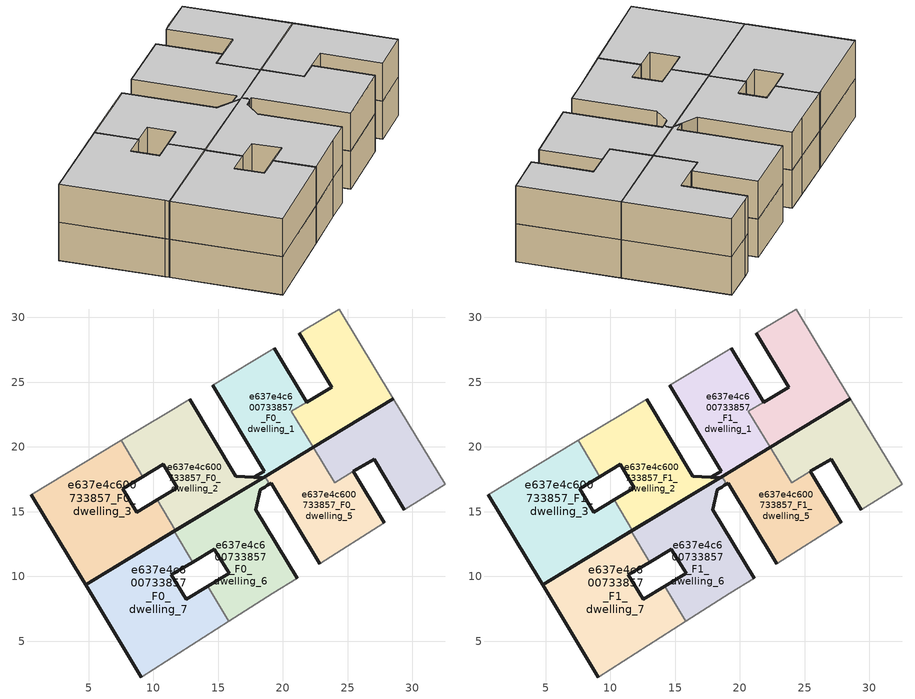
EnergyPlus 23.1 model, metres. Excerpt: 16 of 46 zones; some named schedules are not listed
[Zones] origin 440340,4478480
e637e4c600733857_F0_dwelling_0
 floor ground (EU_floor_Construction): 28.54,23.71 24.35,30.65 21.82,29.12 21.27,28.79 23.79,24.59 20.66,22.74 22.34,19.97 z0
 wall outside (EU_wall_Construction): 21.85,23.45 23.79,24.59 21.27,28.79 / 28.54,23.71 22.34,19.97 z0:3; 21.85,23.45,3 21.84,23.44,0 21.85,23.45,0
 wall adiabatic (EU_wall_Construction): 21.27,28.79 21.82,29.12 24.35,30.65 28.54,23.71 z0:3
 wall to e637e4c600733857_F0_dwelling_1 (EU_wall_Construction): 22.34,19.97 20.66,22.74 21.84,23.44 z0:3
e637e4c600733857_F0_dwelling_1
 floor ground (EU_floor_Construction): 22.34,19.97 20.66,22.74 21.84,23.44 19.32,27.62 14.58,24.76 18.56,18.13 17.74,17.67 18.47,17.64 z0
 wall outside (EU_wall_Construction): 19.32,27.62 21.84,23.44 / 22.34,19.97 18.47,17.64 17.74,17.67 18.56,18.13 14.58,24.76 z0:3
 wall adiabatic (EU_wall_Construction): 14.58,24.76 19.32,27.62 z0:3
e637e4c600733857_F0_dwelling_2
 floor ground (EU_floor_Construction): 18.47,17.64 17.74,17.67 16.36,17.74 12.8,23.68 10.97,22.57 7.51,20.5 9.2,17.71 10.77,18.66 11.84,16.85 10.29,15.91 11.71,13.55 z0
 wall outside (EU_wall_Construction): 10.29,15.91 11.84,16.85 10.77,18.66 9.2,17.71 / 12.8,23.68 16.36,17.74 17.74,17.67 18.47,17.64 11.71,13.55 z0:3
 wall to e637e4c600733857_F0_dwelling_3 (EU_wall_Construction): 11.71,13.55 10.29,15.91 / 9.2,17.71 7.51,20.5 z0:3
 wall adiabatic (EU_wall_Construction): 7.51,20.5 10.97,22.57 12.8,23.68 z0:3
e637e4c600733857_F0_dwelling_3
 floor ground (EU_floor_Construction): 11.71,13.55 10.29,15.91 8.72,14.95 7.64,16.76 9.2,17.71 7.51,20.5 7.34,20.39 0.59,16.3 4.61,9.67 4.78,9.37 z0
 wall outside (EU_wall_Construction): 9.2,17.71 7.64,16.76 8.72,14.95 10.29,15.91 / 11.71,13.55 4.78,9.37 4.61,9.67 0.59,16.3 z0:3
 wall adiabatic (EU_wall_Construction): 0.59,16.3 7.34,20.39 7.51,20.5 z0:3
e637e4c600733857_F0_dwelling_4
 floor ground (EU_floor_Construction): 32.52,17.11 28.54,23.71 22.35,19.98 24,17.25 27.04,19.06 29.37,15.13 z0
 wall outside (EU_wall_Construction): 22.35,19.98 28.54,23.71 / 29.37,15.13 27.04,19.06 25.44,18.11 z0:3
 wall adiabatic (EU_wall_Construction): 28.54,23.71 32.52,17.11 29.37,15.13 z0:3
 wall to e637e4c600733857_F0_dwelling_5 (EU_wall_Construction): 25.44,18.11 24,17.25 22.35,19.98 z0:3
e637e4c600733857_F0_dwelling_5
 floor ground (EU_floor_Construction): 27.81,14.14 25.44,18.11 24,17.25 22.35,19.98 18.66,17.75 18.65,17.67 18.87,17.31 18.8,17.02 19.1,17.21 22.86,11 z0
 wall outside (EU_wall_Construction): 18.66,17.75 22.35,19.98 / 25.44,18.11 27.81,14.14 / 22.86,11 19.1,17.21 18.8,17.02 z0:3
 wall to e637e4c600733857_F0_dwelling_6 (EU_wall_Construction): 18.8,17.02 18.87,17.31 18.65,17.67 18.66,17.75 z0:3
 wall adiabatic (EU_wall_Construction): 27.81,14.14 22.86,11 z0:3
e637e4c600733857_F0_dwelling_6
 floor ground (EU_floor_Construction): 19.23,8.71 21.11,9.87 17.9,15.17 18.26,16.68 18.44,16.79 18.58,16.88 18.8,17.02 18.87,17.31 18.65,17.67 18.66,17.75 11.62,13.5 13.06,11.12 14.7,12.09 15.85,10.24 14.19,9.24 15.82,6.54 z0
 wall outside (EU_wall_Construction): 11.62,13.5 18.66,17.75 / 18.8,17.02 18.58,16.88 18.44,16.79 18.26,16.68 17.9,15.17 21.11,9.87 / 14.19,9.24 15.85,10.24 14.7,12.09 13.06,11.12 z0:3
 wall to e637e4c600733857_F0_dwelling_7 (EU_wall_Construction): 13.06,11.12 11.62,13.5 / 15.82,6.54 14.19,9.24 z0:3
 wall adiabatic (EU_wall_Construction): 21.11,9.87 19.23,8.71 15.82,6.54 z0:3
e637e4c600733857_F0_dwelling_7
 floor ground (EU_floor_Construction): 15.82,6.54 14.19,9.24 12.55,8.25 11.39,10.13 13.06,11.12 11.62,13.5 4.78,9.37 9.06,2.24 z0
 wall outside (EU_wall_Construction): 13.06,11.12 11.39,10.13 12.55,8.25 14.19,9.24 / 9.06,2.24 4.78,9.37 11.62,13.5 z0:3
 wall adiabatic (EU_wall_Construction): 15.82,6.54 9.06,2.24 z0:3
e637e4c600733857_F1_dwelling_0
 floor to e637e4c600733857_F0_dwelling_0 (EU_floor_Construction): 28.54,23.71 24.35,30.65 21.82,29.12 21.27,28.79 23.79,24.59 20.66,22.74 22.34,19.97 z3
 wall outside (EU_wall_Construction): 21.85,23.45 23.79,24.59 21.27,28.79 / 28.54,23.71 22.34,19.97 z3:6; 21.85,23.45,6 21.84,23.44,3 21.85,23.45,3
 wall adiabatic (EU_wall_Construction): 21.27,28.79 21.82,29.12 24.35,30.65 28.54,23.71 z3:6
 wall to e637e4c600733857_F1_dwelling_1 (EU_wall_Construction): 22.34,19.97 20.66,22.74 21.84,23.44 z3:6
 ceiling to e637e4c600733857_F2_dwelling_0 (EU_floor_Construction): 24.35,30.65 28.54,23.71 22.34,19.97 20.66,22.74 23.79,24.59 21.27,28.79 21.82,29.12 z6
e637e4c600733857_F1_dwelling_1
 floor to e637e4c600733857_F0_dwelling_1 (EU_floor_Construction): 22.34,19.97 20.66,22.74 21.84,23.44 19.32,27.62 14.58,24.76 18.56,18.13 17.74,17.67 18.47,17.64 z3
 wall outside (EU_wall_Construction): 19.32,27.62 21.84,23.44 / 22.34,19.97 18.47,17.64 17.74,17.67 18.56,18.13 14.58,24.76 z3:6
 wall adiabatic (EU_wall_Construction): 14.58,24.76 19.32,27.62 z3:6
 ceiling to e637e4c600733857_F2_dwelling_1 (EU_floor_Construction): 19.32,27.62 21.84,23.44 20.66,22.74 22.34,19.97 18.47,17.64 17.74,17.67 18.56,18.13 14.58,24.76 z6
e637e4c600733857_F1_dwelling_2
 floor to e637e4c600733857_F0_dwelling_2 (EU_floor_Construction): 18.47,17.64 17.74,17.67 16.36,17.74 12.8,23.68 10.97,22.57 7.51,20.5 9.2,17.71 10.77,18.66 11.84,16.85 10.29,15.91 11.71,13.55 z3
 wall outside (EU_wall_Construction): 10.29,15.91 11.84,16.85 10.77,18.66 9.2,17.71 / 12.8,23.68 16.36,17.74 17.74,17.67 18.47,17.64 11.71,13.55 z3:6
 wall to e637e4c600733857_F1_dwelling_3 (EU_wall_Construction): 11.71,13.55 10.29,15.91 / 9.2,17.71 7.51,20.5 z3:6
 wall adiabatic (EU_wall_Construction): 7.51,20.5 10.97,22.57 12.8,23.68 z3:6
 ceiling to e637e4c600733857_F2_dwelling_2 (EU_floor_Construction): 12.8,23.68 16.36,17.74 17.74,17.67 18.47,17.64 11.71,13.55 10.29,15.91 11.84,16.85 10.77,18.66 9.2,17.71 7.51,20.5 10.97,22.57 z6
e637e4c600733857_F1_dwelling_3
 floor to e637e4c600733857_F0_dwelling_3 (EU_floor_Construction): 11.71,13.55 10.29,15.91 8.72,14.95 7.64,16.76 9.2,17.71 7.51,20.5 7.34,20.39 0.59,16.3 4.61,9.67 4.78,9.37 z3
 wall outside (EU_wall_Construction): 9.2,17.71 7.64,16.76 8.72,14.95 10.29,15.91 / 11.71,13.55 4.78,9.37 4.61,9.67 0.59,16.3 z3:6
 wall adiabatic (EU_wall_Construction): 0.59,16.3 7.34,20.39 7.51,20.5 z3:6
 ceiling to e637e4c600733857_F2_dwelling_3 (EU_floor_Construction): 9.2,17.71 7.64,16.76 8.72,14.95 10.29,15.91 11.71,13.55 4.78,9.37 4.61,9.67 0.59,16.3 7.34,20.39 7.51,20.5 z6
e637e4c600733857_F1_dwelling_4
 floor to e637e4c600733857_F0_dwelling_4 (EU_floor_Construction): 32.52,17.11 28.54,23.71 22.35,19.98 24,17.25 27.04,19.06 29.37,15.13 z3
 wall outside (EU_wall_Construction): 22.35,19.98 28.54,23.71 / 29.37,15.13 27.04,19.06 25.44,18.11 z3:6
 wall adiabatic (EU_wall_Construction): 28.54,23.71 32.52,17.11 29.37,15.13 z3:6
 wall to e637e4c600733857_F1_dwelling_5 (EU_wall_Construction): 25.44,18.11 24,17.25 22.35,19.98 z3:6
 ceiling to e637e4c600733857_F2_dwelling_4 (EU_floor_Construction): 28.54,23.71 32.52,17.11 29.37,15.13 27.04,19.06 24,17.25 22.35,19.98 z6
e637e4c600733857_F1_dwelling_5
 floor to e637e4c600733857_F0_dwelling_5 (EU_floor_Construction): 27.81,14.14 25.44,18.11 24,17.25 22.35,19.98 18.66,17.75 18.65,17.67 18.87,17.31 18.8,17.02 19.1,17.21 22.86,11 z3
 wall outside (EU_wall_Construction): 18.66,17.75 22.35,19.98 / 25.44,18.11 27.81,14.14 / 22.86,11 19.1,17.21 18.8,17.02 z3:6
 wall to e637e4c600733857_F1_dwelling_6 (EU_wall_Construction): 18.8,17.02 18.87,17.31 18.65,17.67 18.66,17.75 z3:6
 wall adiabatic (EU_wall_Construction): 27.81,14.14 22.86,11 z3:6
 ceiling to e637e4c600733857_F2_dwelling_5 (EU_floor_Construction): 25.44,18.11 27.81,14.14 22.86,11 19.1,17.21 18.8,17.02 18.87,17.31 18.65,17.67 18.66,17.75 22.35,19.98 24,17.25 z6
e637e4c600733857_F1_dwelling_6
 floor to e637e4c600733857_F0_dwelling_6 (EU_floor_Construction): 19.23,8.71 21.11,9.87 17.9,15.17 18.26,16.68 18.44,16.79 18.58,16.88 18.8,17.02 18.87,17.31 18.65,17.67 18.66,17.75 11.62,13.5 13.06,11.12 14.7,12.09 15.85,10.24 14.19,9.24 15.82,6.54 z3
 wall outside (EU_wall_Construction): 11.62,13.5 18.66,17.75 / 18.8,17.02 18.58,16.88 18.44,16.79 18.26,16.68 17.9,15.17 21.11,9.87 / 14.19,9.24 15.85,10.24 14.7,12.09 13.06,11.12 z3:6
 wall to e637e4c600733857_F1_dwelling_7 (EU_wall_Construction): 13.06,11.12 11.62,13.5 / 15.82,6.54 14.19,9.24 z3:6
 wall adiabatic (EU_wall_Construction): 21.11,9.87 19.23,8.71 15.82,6.54 z3:6
 ceiling to e637e4c600733857_F2_dwelling_6 (EU_floor_Construction): 18.87,17.31 18.8,17.02 18.58,16.88 18.44,16.79 18.26,16.68 17.9,15.17 21.11,9.87 19.23,8.71 15.82,6.54 14.19,9.24 15.85,10.24 14.7,12.09 13.06,11.12 11.62,13.5 18.66,17.75 18.65,17.67 z6
e637e4c600733857_F1_dwelling_7
 floor to e637e4c600733857_F0_dwelling_7 (EU_floor_Construction): 15.82,6.54 14.19,9.24 12.55,8.25 11.39,10.13 13.06,11.12 11.62,13.5 4.78,9.37 9.06,2.24 z3
 wall outside (EU_wall_Construction): 13.06,11.12 11.39,10.13 12.55,8.25 14.19,9.24 / 9.06,2.24 4.78,9.37 11.62,13.5 z3:6
 wall adiabatic (EU_wall_Construction): 15.82,6.54 9.06,2.24 z3:6
 ceiling to e637e4c600733857_F2_dwelling_7 (EU_floor_Construction): 13.06,11.12 11.39,10.13 12.55,8.25 14.19,9.24 15.82,6.54 9.06,2.24 4.78,9.37 11.62,13.5 z6
[Building]
EU S2 Campaign: North Axis=0; Terrain=City; Solar Distribution=FullExterior
[Site:Location]
Madrid: Latitude=40.5; Longitude=-3.5; Time Zone=1; Elevation=609
[SizingPeriod:WeatherFileDays]
AnnualSizingPeriod: Begin Month=1; Begin Day of Month=1; End Month=12; End Day of Month=31; Day of Week for Start Day=Monday; Use Weather File Daylight Saving Period=No; Use Weather File Rain and Snow Indicators=No
[MATERIAL]
EU_InternalMass_Material: Roughness=MediumRough; Thickness=0.1; Conductivity=1; Density=1800; Specific Heat=900; Thermal Absorptance=0.9; Solar Absorptance=0.7; Visible Absorptance=0.7
[MATERIAL:NOMASS] Roughness=MediumRough; Thermal Absorptance=0.9; Solar Absorptance=0.7; Visible Absorptance=0.7
Name | Thermal Resistance
EU_wall_NoMass | 0.419739
EU_floor_NoMass | 0.608284
[CONSTRUCTION]
EU_wall_Construction: EU_wall_NoMass
EU_floor_Construction: EU_floor_NoMass
EU_InternalMass_Construction: EU_InternalMass_Material
[ZONE] Type=1; Multiplier=1; Ceiling Height=autocalculate; Floor Area=autocalculate; Part of Total Floor Area=Yes
Name | Volume
e637e4c600733857_F0_dwelling_0; e637e4c600733857_F1_dwelling_0 | 122.859
e637e4c600733857_F0_dwelling_1 | 122.415
e637e4c600733857_F1_dwelling_1 | 122.377
e637e4c600733857_F0_dwelling_2 | 141.356
e637e4c600733857_F1_dwelling_2 | 141.373
e637e4c600733857_F0_dwelling_3; e637e4c600733857_F1_dwelling_3 | 185.202
e637e4c600733857_F0_dwelling_4; e637e4c600733857_F1_dwelling_4 | 119.741
e637e4c600733857_F0_dwelling_5; e637e4c600733857_F1_dwelling_5 | 123.367
e637e4c600733857_F0_dwelling_6; e637e4c600733857_F1_dwelling_6 | 144.183
e637e4c600733857_F0_dwelling_7; e637e4c600733857_F1_dwelling_7 | 184.478
[INTERNALMASS] Construction=EU_InternalMass_Construction
Name | Zone or ZoneList | Surface Area
e637e4c600733857_F0_dwelling_0_EU_InternalMass | e637e4c600733857_F0_dwelling_0 | 40.9517
e637e4c600733857_F0_dwelling_1_EU_InternalMass | e637e4c600733857_F0_dwelling_1 | 40.8044
e637e4c600733857_F0_dwelling_2_EU_InternalMass | e637e4c600733857_F0_dwelling_2 | 47.1214
e637e4c600733857_F0_dwelling_3_EU_InternalMass | e637e4c600733857_F0_dwelling_3 | 61.7336
e637e4c600733857_F0_dwelling_4_EU_InternalMass | e637e4c600733857_F0_dwelling_4 | 39.9149
e637e4c600733857_F0_dwelling_5_EU_InternalMass | e637e4c600733857_F0_dwelling_5 | 41.126
e637e4c600733857_F0_dwelling_6_EU_InternalMass | e637e4c600733857_F0_dwelling_6 | 48.062
e637e4c600733857_F0_dwelling_7_EU_InternalMass | e637e4c600733857_F0_dwelling_7 | 61.4925
e637e4c600733857_F1_dwelling_0_EU_InternalMass | e637e4c600733857_F1_dwelling_0 | 40.9517
e637e4c600733857_F1_dwelling_1_EU_InternalMass | e637e4c600733857_F1_dwelling_1 | 40.8044
e637e4c600733857_F1_dwelling_2_EU_InternalMass | e637e4c600733857_F1_dwelling_2 | 47.1214
e637e4c600733857_F1_dwelling_3_EU_InternalMass | e637e4c600733857_F1_dwelling_3 | 61.7336
e637e4c600733857_F1_dwelling_4_EU_InternalMass | e637e4c600733857_F1_dwelling_4 | 39.9149
e637e4c600733857_F1_dwelling_5_EU_InternalMass | e637e4c600733857_F1_dwelling_5 | 41.126
e637e4c600733857_F1_dwelling_6_EU_InternalMass | e637e4c600733857_F1_dwelling_6 | 48.062
e637e4c600733857_F1_dwelling_7_EU_InternalMass | e637e4c600733857_F1_dwelling_7 | 61.4925
[OTHEREQUIPMENT] Fuel Type=Electricity; Design Level Calculation Method=Watts/Area; Power per Zone Floor Area=1; Fraction Latent=0; Fraction Radiant=0; Fraction Lost=0; Carbon Dioxide Generation Rate=0; EndUse Subcategory=EU_Step8_InternalGains
Name | Zone or ZoneList or Space or SpaceList | Schedule
EU_Step8_InternalGain_e637e4c600733857_F0_dwelling_0_f000 | e637e4c600733857_F0_dwelling_0 | EU_Step8_GainSchedule_e637e4c600733857_F0_dwelling_0_f000
EU_Step8_InternalGain_e637e4c600733857_F0_dwelling_1_f000 | e637e4c600733857_F0_dwelling_1 | EU_Step8_GainSchedule_e637e4c600733857_F0_dwelling_1_f000
EU_Step8_InternalGain_e637e4c600733857_F0_dwelling_2_f000 | e637e4c600733857_F0_dwelling_2 | EU_Step8_GainSchedule_e637e4c600733857_F0_dwelling_2_f000
EU_Step8_InternalGain_e637e4c600733857_F0_dwelling_3_f000 | e637e4c600733857_F0_dwelling_3 | EU_Step8_GainSchedule_e637e4c600733857_F0_dwelling_3_f000
EU_Step8_InternalGain_e637e4c600733857_F0_dwelling_4_f000 | e637e4c600733857_F0_dwelling_4 | EU_Step8_GainSchedule_e637e4c600733857_F0_dwelling_4_f000
EU_Step8_InternalGain_e637e4c600733857_F0_dwelling_5_f000 | e637e4c600733857_F0_dwelling_5 | EU_Step8_GainSchedule_e637e4c600733857_F0_dwelling_5_f000
EU_Step8_InternalGain_e637e4c600733857_F0_dwelling_6_f000 | e637e4c600733857_F0_dwelling_6 | EU_Step8_GainSchedule_e637e4c600733857_F0_dwelling_6_f000
EU_Step8_InternalGain_e637e4c600733857_F0_dwelling_7_f000 | e637e4c600733857_F0_dwelling_7 | EU_Step8_GainSchedule_e637e4c600733857_F0_dwelling_7_f000
EU_Step8_InternalGain_e637e4c600733857_F1_dwelling_0_f000 | e637e4c600733857_F1_dwelling_0 | EU_Step8_GainSchedule_e637e4c600733857_F1_dwelling_0_f000
EU_Step8_InternalGain_e637e4c600733857_F1_dwelling_1_f000 | e637e4c600733857_F1_dwelling_1 | EU_Step8_GainSchedule_e637e4c600733857_F1_dwelling_1_f000
EU_Step8_InternalGain_e637e4c600733857_F1_dwelling_2_f000 | e637e4c600733857_F1_dwelling_2 | EU_Step8_GainSchedule_e637e4c600733857_F1_dwelling_2_f000
EU_Step8_InternalGain_e637e4c600733857_F1_dwelling_3_f000 | e637e4c600733857_F1_dwelling_3 | EU_Step8_GainSchedule_e637e4c600733857_F1_dwelling_3_f000
EU_Step8_InternalGain_e637e4c600733857_F1_dwelling_4_f000 | e637e4c600733857_F1_dwelling_4 | EU_Step8_GainSchedule_e637e4c600733857_F1_dwelling_4_f000
EU_Step8_InternalGain_e637e4c600733857_F1_dwelling_5_f000 | e637e4c600733857_F1_dwelling_5 | EU_Step8_GainSchedule_e637e4c600733857_F1_dwelling_5_f000
EU_Step8_InternalGain_e637e4c600733857_F1_dwelling_6_f000 | e637e4c600733857_F1_dwelling_6 | EU_Step8_GainSchedule_e637e4c600733857_F1_dwelling_6_f000
EU_Step8_InternalGain_e637e4c600733857_F1_dwelling_7_f000 | e637e4c600733857_F1_dwelling_7 | EU_Step8_GainSchedule_e637e4c600733857_F1_dwelling_7_f000
[ZONEVENTILATION:DESIGNFLOWRATE] Schedule=EU_AlwaysOn; Design Flow Rate Calculation Method=AirChanges/Hour; Air Changes per Hour=0.703302; Ventilation Type=Natural; Fan Pressure Rise=0; Fan Total Efficiency=1; Constant Term Coefficient=1; Temperature Term Coefficient=0; Velocity Term Coefficient=0; Velocity Squared Term Coefficient=0; Minimum Indoor Temperature=-100; Maximum Indoor Temperature=100; Delta Temperature=-100; Minimum Outdoor Temperature=-100; Maximum Outdoor Temperature=100; Maximum Wind Speed=40
Name | Zone or ZoneList or Space or SpaceList
EU_ConstantAir_e637e4c600733857_F0_dwelling_0 | e637e4c600733857_F0_dwelling_0
EU_ConstantAir_e637e4c600733857_F0_dwelling_1 | e637e4c600733857_F0_dwelling_1
EU_ConstantAir_e637e4c600733857_F0_dwelling_2 | e637e4c600733857_F0_dwelling_2
EU_ConstantAir_e637e4c600733857_F0_dwelling_3 | e637e4c600733857_F0_dwelling_3
EU_ConstantAir_e637e4c600733857_F0_dwelling_4 | e637e4c600733857_F0_dwelling_4
EU_ConstantAir_e637e4c600733857_F0_dwelling_5 | e637e4c600733857_F0_dwelling_5
EU_ConstantAir_e637e4c600733857_F0_dwelling_6 | e637e4c600733857_F0_dwelling_6
EU_ConstantAir_e637e4c600733857_F0_dwelling_7 | e637e4c600733857_F0_dwelling_7
EU_ConstantAir_e637e4c600733857_F1_dwelling_0 | e637e4c600733857_F1_dwelling_0
EU_ConstantAir_e637e4c600733857_F1_dwelling_1 | e637e4c600733857_F1_dwelling_1
EU_ConstantAir_e637e4c600733857_F1_dwelling_2 | e637e4c600733857_F1_dwelling_2
EU_ConstantAir_e637e4c600733857_F1_dwelling_3 | e637e4c600733857_F1_dwelling_3
EU_ConstantAir_e637e4c600733857_F1_dwelling_4 | e637e4c600733857_F1_dwelling_4
EU_ConstantAir_e637e4c600733857_F1_dwelling_5 | e637e4c600733857_F1_dwelling_5
EU_ConstantAir_e637e4c600733857_F1_dwelling_6 | e637e4c600733857_F1_dwelling_6
EU_ConstantAir_e637e4c600733857_F1_dwelling_7 | e637e4c600733857_F1_dwelling_7
[HVACTEMPLATE:THERMOSTAT] Constant Heating Setpoint=20; Constant Cooling Setpoint=50
EU_HeatOnly_e637e4c600733857_F0_dwelling_0; EU_HeatOnly_e637e4c600733857_F0_dwelling_1; EU_HeatOnly_e637e4c600733857_F0_dwelling_2; EU_HeatOnly_e637e4c600733857_F0_dwelling_3; EU_HeatOnly_e637e4c600733857_F0_dwelling_4; EU_HeatOnly_e637e4c600733857_F0_dwelling_5; EU_HeatOnly_e637e4c600733857_F0_dwelling_6; EU_HeatOnly_e637e4c600733857_F0_dwelling_7; EU_HeatOnly_e637e4c600733857_F1_dwelling_0; EU_HeatOnly_e637e4c600733857_F1_dwelling_1; EU_HeatOnly_e637e4c600733857_F1_dwelling_2; EU_HeatOnly_e637e4c600733857_F1_dwelling_3; EU_HeatOnly_e637e4c600733857_F1_dwelling_4; EU_HeatOnly_e637e4c600733857_F1_dwelling_5; EU_HeatOnly_e637e4c600733857_F1_dwelling_6; EU_HeatOnly_e637e4c600733857_F1_dwelling_7; EU_HeatOnly_e637e4c600733857_F2_dwelling_0; EU_HeatOnly_e637e4c600733857_F2_dwelling_1; EU_HeatOnly_e637e4c600733857_F2_dwelling_2; EU_HeatOnly_e637e4c600733857_F2_dwelling_3; EU_HeatOnly_e637e4c600733857_F2_dwelling_4; EU_HeatOnly_e637e4c600733857_F2_dwelling_5; EU_HeatOnly_e637e4c600733857_F2_dwelling_6; EU_HeatOnly_e637e4c600733857_F2_dwelling_7; EU_HeatOnly_e637e4c600733857_F3_dwelling_0; EU_HeatOnly_e637e4c600733857_F3_dwelling_1; EU_HeatOnly_e637e4c600733857_F3_dwelling_2; EU_HeatOnly_e637e4c600733857_F3_dwelling_3; EU_HeatOnly_e637e4c600733857_F3_dwelling_4; EU_HeatOnly_e637e4c600733857_F3_dwelling_5; EU_HeatOnly_e637e4c600733857_F3_dwelling_6; EU_HeatOnly_e637e4c600733857_F3_dwelling_7; EU_HeatOnly_e637e4c600733857_F4_dwelling_0; EU_HeatOnly_e637e4c600733857_F4_dwelling_1; EU_HeatOnly_e637e4c600733857_F4_dwelling_2; EU_HeatOnly_e637e4c600733857_F4_dwelling_3; EU_HeatOnly_e637e4c600733857_F4_dwelling_4; EU_HeatOnly_e637e4c600733857_F4_dwelling_5; EU_HeatOnly_e637e4c600733857_F4_dwelling_6; EU_HeatOnly_e637e4c600733857_F5_dwelling_0; EU_HeatOnly_e637e4c600733857_F5_dwelling_1; EU_HeatOnly_e637e4c600733857_F5_dwelling_2; EU_HeatOnly_e637e4c600733857_F5_dwelling_3; EU_HeatOnly_e637e4c600733857_F5_dwelling_4; EU_HeatOnly_e637e4c600733857_F5_dwelling_5; EU_HeatOnly_e637e4c600733857_F5_dwelling_6
